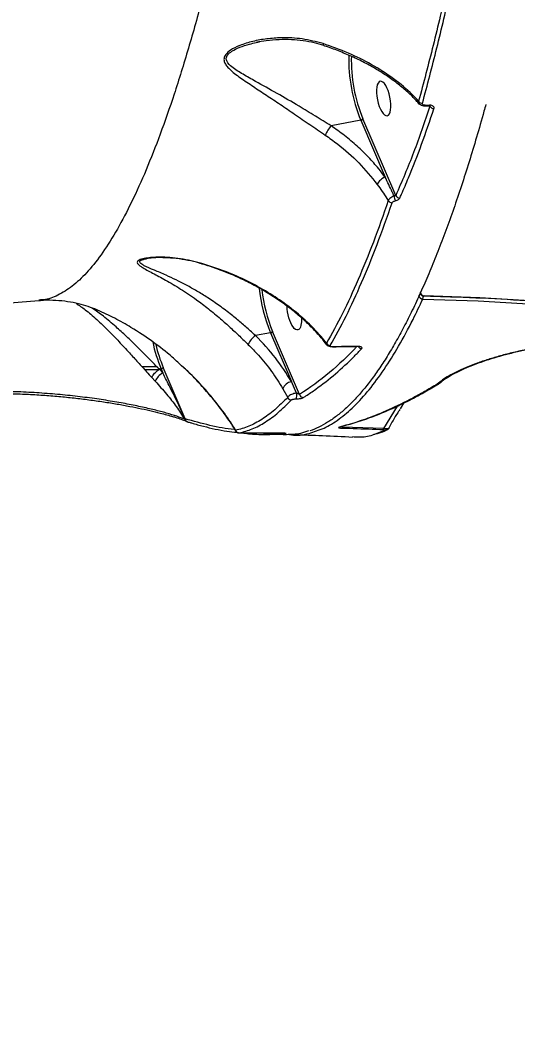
# Model space of a CAD drawing. Header units: millimetres. Extents: x -8422 to 28150, y -6982 to 5510.
# Drawn here: x 4112 to 4242.4, y 1302.7 to 1564.6 of the extents above; entities that cross this region are included whole.
import ezdxf

# ---------------------------------------------------------------- set-up
doc = ezdxf.new("R2010")
doc.units = ezdxf.units.MM
doc.layers.add('DIKOM_ОБЪЕКТ', color=7, linetype='Continuous')
doc.layers.add('DIKOM_РАЗМЕР_ОБЪЕКТА', color=7, linetype='Continuous')
doc.styles.add('style1', font='arial.ttf', dxfattribs={"width": 0.8})
doc.dimstyles.new('1-50', dxfattribs={"dimtxt": 300, "dimasz": 200, "dimexe": 100, "dimexo": 0, "dimgap": 100, "dimtad": 1, "dimdec": 0, "dimtxsty": 'style1', "dimcen": 0, "dimclrd": 7, "dimclre": 7, "dimadec": 1, "dimazin": 2, "dimtfac": 1, "dimtdec": 0, "dimtmove": 1, "dimatfit": 3, "dimfxl": 0, "dimlwd": 25, "dimlwe": 18, "dimarcsym": 0})

# ---------------------------------------------------------------- blocks, each defined once
blk = doc.blocks.new('*D1')
at = {"layer": 'Defpoints', "color": 0, "transparency": 16777216}
for p in [(-5348.28, 1737.01), (6047.45, 1360.22), (6047.45, -3315.33)]:
    blk.add_point(p, dxfattribs=at)
at = {"layer": 'DIKOM_РАЗМЕР_ОБЪЕКТА', "color": 7, "lineweight": 18, "transparency": 16777216}
for p, q in [((-5348.28, 1737.01), (-5348.28, -3415.33)), ((6047.45, 1360.22), (6047.45, -3415.33))]:
    blk.add_line(p, q, dxfattribs=at)
at = {"layer": 'DIKOM_РАЗМЕР_ОБЪЕКТА', "color": 7, "lineweight": 25, "transparency": 16777216}
blk.add_line((-5148.28, -3315.33), (5847.45, -3315.33), dxfattribs=at)
at = {"layer": 'DIKOM_РАЗМЕР_ОБЪЕКТА', "color": 7, "transparency": 16777216}
for points in [[(-5148.28, -3282), (-5148.28, -3348.67), (-5348.28, -3315.33)], [(5847.45, -3282), (5847.45, -3348.67), (6047.45, -3315.33)]]:
    blk.add_solid(points, dxfattribs=at)
at = {"layer": 'DIKOM_РАЗМЕР_ОБЪЕКТА', "color": 0, "transparency": 16777216, "insert": (349.59, -3062.16), "char_height": 300, "attachment_point": 5, "style": 'style1'}
blk.add_mtext('11400', dxfattribs=at)

msp = doc.modelspace()

# ---------------------------------------------------------------- linework, layer by layer
at = {"layer": 'DIKOM_ОБЪЕКТ', "color": 7, "linetype": 'Continuous', "lineweight": 15}
for p, q in [((4173.83, 1558.7), (4174.72, 1558.9)), ((4191.55, 1557.92), (4191.54, 1557.92)), ((4219.23, 1542.31), (4218.23, 1542.27)), ((4219.42, 1542.07), (4219.38, 1542.03)), ((4201.26, 1538.36), (4193.5, 1536.91)), ((4201.26, 1538.36), (4207.63, 1523.48)), ((4210.43, 1518.64), (4201.83, 1538.73)), ((4145.01, 1502.07), (4145.14, 1502.1)), ((4159.77, 1500.7), (4159.75, 1500.71)), ((4185.24, 1466.51), (4178.17, 1483.05)), ((4177.6, 1482.68), (4173.7, 1481.96)), ((4177.6, 1482.68), (4183.07, 1469.9)), ((4148.94, 1473.21), (4148.51, 1473.13)), ((4148.51, 1473.13), (4148.51, 1473.13)), ((4149.39, 1472.16), (4148.51, 1473.13)), ((4148.94, 1473.21), (4149.39, 1472.16)), ((4155.26, 1460.12), (4149.5, 1473.58)), ((4146.56, 1470.95), (4147.41, 1470.01)), ((4184.43, 1466.9), (4183.07, 1469.9)), ((4180.86, 1468.02), (4182.11, 1465.77)), ((4221.13, 1469.17), (4221.11, 1469.16)), ((4221.25, 1469.26), (4221.13, 1469.17)), ((4210.81, 1463.43), (4207.22, 1457.62)), ((4211.62, 1462.76), (4212.57, 1464.27)), ((4155.25, 1460.14), (4155.11, 1460.03)), ((4155.26, 1460.12), (4155.25, 1460.14)), ((4155.59, 1459.45), (4155.63, 1459.43)), ((4155.88, 1459.34), (4155.87, 1459.34)), ((4168.49, 1457.14), (4168.55, 1456.92)), ((4197.84, 1458.56), (4195.92, 1458.02)), ((4207.22, 1457.62), (4196.4, 1458.01)), ((4207.68, 1457.17), (4205.02, 1456.16))]:
    msp.add_line(p, q, dxfattribs=at)
at = {"layer": 'DIKOM_ОБЪЕКТ', "color": 7, "linetype": 'Continuous', "lineweight": 15, "flags": 128}
for points in [[(4218.13, 1542.07), (4218.15, 1542.08), (4218.18, 1542.12), (4218.21, 1542.19), (4218.23, 1542.27)], [(4219.12, 1542.1), (4219.15, 1542.11), (4219.18, 1542.15), (4219.21, 1542.22), (4219.23, 1542.31)], [(4216.84, 1493.29), (4216.82, 1493.21), (4216.82, 1493.21)], [(4217.5, 1491.54), (4232.02, 1491.03), (4246.47, 1490.2), (4260.86, 1489.08), (4275.16, 1487.64), (4289.38, 1485.91), (4303.49, 1483.87), (4317.51, 1481.53), (4331.4, 1478.89), (4345.17, 1475.95), (4358.81, 1472.71), (4372.3, 1469.18), (4385.64, 1465.36), (4398.82, 1461.25), (4411.83, 1456.85), (4424.66, 1452.17), (4437.31, 1447.2), (4449.76, 1441.96), (4462, 1436.45), (4474.04, 1430.66), (4485.86, 1424.61), (4497.45, 1418.3)], [(4217.88, 1492.36), (4217.84, 1492.29), (4217.8, 1492.27), (4217.79, 1492.27)], [(4498.67, 1418.89), (4487.04, 1425.22), (4475.19, 1431.29), (4463.11, 1437.09), (4450.83, 1442.63), (4438.34, 1447.88), (4425.66, 1452.86), (4412.79, 1457.56), (4399.74, 1461.97), (4386.52, 1466.09), (4373.14, 1469.92), (4359.6, 1473.47), (4345.93, 1476.71), (4332.12, 1479.66), (4318.18, 1482.31), (4304.13, 1484.66), (4289.96, 1486.7), (4275.71, 1488.44), (4261.36, 1489.88), (4246.93, 1491.01), (4232.43, 1491.84), (4217.88, 1492.36)], [(4147.99, 1473.75), (4145.44, 1473.77), (4144.07, 1473.77)], [(4144.68, 1473.09), (4145.18, 1473.09), (4148.41, 1473.07)], [(4221.95, 1469.51), (4221.93, 1469.49), (4221.9, 1469.46)], [(4155.88, 1459.34), (4155.99, 1459.31), (4156.15, 1459.3)], [(4195.92, 1458.01), (4195.82, 1457.99), (4195.66, 1457.98)]]:
    msp.add_lwpolyline(points, dxfattribs=at)
at = {"layer": 'DIKOM_ОБЪЕКТ', "color": 7, "linetype": 'Continuous', "lineweight": 15}
for centre, radius, start, end in [((4191.93, 1558.33), 0.555, 168.5835, 226.4955), ((4239.47, 1554.2), 41.36, 178.303, 202.5131), ((4238.92, 1554.1), 40.15, 178.4986, 202.5032), ((4217.39, 1544.03), 1.19, 214.6719, 271.651), ((4220.43, 1542.58), 1.18, 207.9073, 270.3815), ((4201.16, 1539.14), 0.781, 277.649, 328.7806), ((4200.12, 1531.06), 8.83, 138.5157, 157.3213), ((4209.08, 1519.83), 3.93, 111.7181, 153.8359), ((4209.44, 1517.89), 1.14, 210.7494, 271.316), ((4216.4, 1519.45), 6.49, 187.9795, 199.769), ((4211.48, 1519.11), 1.15, 203.9689, 269.2463), ((4159.87, 1500.89), 0.212, 190.0508, 236.2165), ((4216.2, 1498.61), 41.76, 185.8301, 202.4201), ((4215.46, 1498.45), 40.35, 186.3989, 202.4405), ((4217.88, 1493.41), 1.05, 186.2927, 269.6183), ((4217.08, 1492.02), 0.769, 100.3744, 143.4354), ((4217.51, 1492.59), 1.05, 186.1619, 269.5791), ((4217.82, 1493.27), 1, 183.5947, 255.3376), ((4215.31, 1492.31), 2.33, 340.7003, 359.3343), ((4217.82, 1493.27), 1, 255.3376, 268.5715), ((4177.5, 1483.46), 0.781, 277.6488, 328.7803), ((4185.64, 1488.42), 39.72, 191.7642, 202.5057), ((4175.97, 1478.2), 4.39, 121.2285, 161.8626), ((4184.13, 1488), 37.51, 192.9411, 202.6132), ((4193.26, 1480.39), 1.06, 204.4367, 270.5612), ((4193.87, 1479.04), 0.0783, 285.8634, 344.3496), ((4200.45, 1479.14), 0.0746, 286.6798, 347.0181), ((4201.57, 1479.62), 1.08, 211.6828, 266.5879), ((4148.83, 1473.99), 0.786, 277.6226, 328.3651), ((4151.38, 1468.34), 4.31, 117.5778, 157.2129), ((4183.76, 1466.85), 3.13, 102.7458, 158.0253), ((4221.2, 1469.97), 0.817, 263.5253, 300.4783), ((4221.22, 1469.96), 0.803, 263.1944, 300.0468), ((4221.32, 1470.14), 0.887, 265.3786, 310.4903), ((4183.07, 1466.15), 1.03, 201.3421, 270.1485), ((4179.96, 1466.26), 4.51, 348.6661, 8.0429), ((4186.26, 1466.75), 1.04, 193.0463, 266.9472), ((4156.01, 1460.28), 0.933, 195.2724, 242.9828), ((4156.15, 1460.2), 0.898, 183.4608, 252.3712), ((4156.16, 1460.2), 0.902, 184.626, 251.7655), ((4169.44, 1457.45), 0.992, 198.0845, 269.8363), ((4195.81, 1458.03), 0.594, 328.036, 357.413), ((4206.66, 1457.66), 0.557, 323.8404, 355.6592), ((4207.73, 1458.13), 0.957, 267.0106, 296.0772), ((4181.48, 1457.15), 0.885, 246.3622, 268.5034)]:
    msp.add_arc(centre, radius, start, end, dxfattribs=at)
at = {"layer": 'DIKOM_ОБЪЕКТ', "color": 7, "linetype": 'Continuous', "lineweight": 15, "extrusion": (0, 0, -1)}
msp.add_ellipse((4207.26, 1544.06), major_axis=(0.91, -4.51), ratio=0.365718, dxfattribs=at)
for start_param, end_param in [(5.596928, 8.318212), (5.079924, 5.596928)]:
    msp.add_ellipse((4183.84, 1487.94), major_axis=(0.91, -4.51), ratio=0.365718, start_param=start_param, end_param=end_param, dxfattribs=at)
at = {"layer": 'DIKOM_ОБЪЕКТ', "color": 7, "linetype": 'Continuous', "lineweight": 15}
for points, knots in [([(4199.12, 1903.58), (4198.96, 1897.17), (4198.64, 1884.32), (4197.92, 1865), (4197.02, 1845.7), (4195.9, 1825.67), (4194.52, 1804.95), (4192.86, 1783.62), (4190.98, 1762.53), (4188.9, 1741.78), (4186.64, 1721.48), (4184.21, 1701.9), (4181.64, 1683.08), (4178.95, 1665), (4176.1, 1647.53), (4173.13, 1630.74), (4170.05, 1614.72), (4166.79, 1599.22), (4163.37, 1584.34), (4159.79, 1570.17), (4156.12, 1557.04), (4152.43, 1545.17), (4148.73, 1534.57), (4145.03, 1525.18), (4141.28, 1516.87), (4137.49, 1509.68), (4133.69, 1503.62), (4129.9, 1498.76), (4126.13, 1495.09), (4122.37, 1492.63), (4119.3, 1491.34), (4117.49, 1491.29), (4116.92, 1491.27)], [0, 0, 0, 0, 0.030891, 0.061821, 0.09275, 0.123642, 0.158403, 0.193277, 0.228206, 0.263134, 0.298004, 0.332763, 0.366422, 0.400187, 0.434005, 0.467822, 0.501584, 0.535241, 0.57092, 0.606663, 0.642406, 0.678085, 0.712274, 0.746569, 0.780921, 0.815274, 0.849574, 0.883765, 0.917306, 0.950945, 0.984634, 1, 1, 1, 1]), ([(4230.67, 1607.14), (4229.58, 1601.35), (4227.39, 1589.76), (4223.89, 1573.41), (4220.24, 1557.78), (4217.68, 1548.16), (4216.41, 1543.35)], [0, 0, 0, 0, 0.248476, 0.496951, 0.748475, 1, 1, 1, 1]), ([(4217.42, 1542.84), (4218.69, 1547.59), (4221.22, 1557.11), (4224.85, 1572.68), (4228.38, 1589.11), (4230.6, 1600.85), (4231.71, 1606.72)], [0, 0, 0, 0, 0.248478, 0.496954, 0.748477, 1, 1, 1, 1]), ([(4191.38, 1558.44), (4189.57, 1558.91), (4185.95, 1559.86), (4180.98, 1560.05), (4176.64, 1559.75), (4172.96, 1559.09), (4169.71, 1558.08), (4167.23, 1556.89), (4165.82, 1555.68), (4165.32, 1554.55), (4165.5, 1553.54), (4166.07, 1552.63), (4167.33, 1551.27), (4169.64, 1549.49), (4173.02, 1547.27), (4176.54, 1544.93), (4180.17, 1542.53), (4183.98, 1539.95), (4187.94, 1537.21), (4190.62, 1535.38), (4191.97, 1534.47)], [0, 0, 0, 0, 0.083171, 0.16645, 0.223546, 0.280755, 0.337624, 0.384009, 0.415798, 0.442853, 0.469841, 0.494248, 0.518726, 0.589429, 0.660399, 0.727083, 0.793946, 0.860516, 0.930332, 1, 1, 1, 1]), ([(4193.5, 1536.91), (4192.12, 1537.76), (4189.31, 1539.49), (4184.51, 1542.4), (4179.21, 1545.48), (4174.3, 1548.19), (4170.34, 1550.41), (4167.7, 1552.06), (4166.23, 1553.49), (4165.92, 1554.61), (4166.33, 1555.59), (4167.58, 1556.61), (4169.6, 1557.55), (4171.77, 1558.28), (4173.26, 1558.58), (4173.83, 1558.7)], [0, 0, 0, 0, 0.099644, 0.202639, 0.345658, 0.492844, 0.585852, 0.68042, 0.742439, 0.775683, 0.808652, 0.848496, 0.901906, 0.962575, 1, 1, 1, 1]), ([(4191.55, 1557.93), (4190.73, 1558.18), (4188.96, 1558.72), (4186.12, 1559.23), (4183.04, 1559.51), (4179.8, 1559.52), (4176.72, 1559.25), (4174.69, 1558.97), (4173.84, 1558.76), (4173.82, 1558.75)], [0, 0, 0, 0, 0.140464, 0.304647, 0.477225, 0.658051, 0.846858, 0.996669, 1, 1, 1, 1]), ([(4216.41, 1543.35), (4215.85, 1543.94), (4213.94, 1545.99), (4209.96, 1549.33), (4204.31, 1552.95), (4198.08, 1556.07), (4193.63, 1557.64), (4191.38, 1558.44)], [0, 0, 0, 0, 0.095302, 0.328938, 0.568009, 0.78179, 1, 1, 1, 1]), ([(4216.58, 1542.62), (4216.31, 1542.93), (4215.41, 1543.99), (4213.57, 1545.73), (4211.1, 1547.83), (4208.36, 1549.83), (4205.41, 1551.72), (4202.27, 1553.47), (4198.95, 1555.08), (4195.47, 1556.53), (4192.99, 1557.47), (4191.65, 1557.88), (4191.55, 1557.91)], [0, 0, 0, 0, 0.048873, 0.16776, 0.286566, 0.40537, 0.524056, 0.641357, 0.758157, 0.874748, 0.990996, 1, 1, 1, 1]), ([(4216.41, 1543.35), (4216.4, 1543.19), (4216.38, 1542.93), (4216.55, 1542.73), (4216.62, 1542.65)], [0, 0, 0, 0, 0.58143, 1, 1, 1, 1]), ([(4234.01, 1542.5), (4233.85, 1541.9), (4233.05, 1538.96), (4231.59, 1533.92), (4229.63, 1527.4), (4227.63, 1521.15), (4225.6, 1515.17), (4223.55, 1509.44), (4221.46, 1503.97), (4219.34, 1498.75), (4217.2, 1493.8), (4215.03, 1489.12), (4212.84, 1484.75), (4210.65, 1480.68), (4208.44, 1476.92), (4206.22, 1473.47), (4203.99, 1470.33), (4201.75, 1467.49), (4199.48, 1464.95), (4197.2, 1462.72), (4194.9, 1460.8), (4192.58, 1459.2), (4190.26, 1457.89), (4188.71, 1457.28), (4187.94, 1456.98)], [0, 0, 0, 0, 0.011866, 0.058635, 0.10536, 0.152094, 0.198876, 0.245759, 0.292796, 0.340042, 0.38755, 0.435126, 0.48257, 0.529809, 0.576898, 0.623893, 0.670845, 0.717805, 0.764805, 0.811877, 0.859043, 0.906307, 0.953651, 1, 1, 1, 1]), ([(4219.38, 1542.03), (4217.98, 1537.92), (4215.18, 1529.7), (4212.01, 1522.33), (4210.43, 1518.64)], [0, 0, 0, 0, 0.499356, 1, 1, 1, 1]), ([(4211.46, 1517.96), (4211.62, 1518.31), (4212.39, 1520.05), (4214.35, 1524.65), (4217.24, 1531.99), (4219.37, 1538.26), (4220.43, 1541.4)], [0, 0, 0, 0, 0.048061, 0.240321, 0.61988, 1, 1, 1, 1]), ([(4218.13, 1542.08), (4217.91, 1542.09), (4217.48, 1542.09), (4216.95, 1542.29), (4216.72, 1542.54), (4216.63, 1542.64)], [0, 0, 0, 0, 0.373611, 0.757218, 1, 1, 1, 1]), ([(4218.23, 1542.27), (4218.14, 1542.28), (4217.96, 1542.28), (4217.7, 1542.35), (4217.51, 1542.47), (4217.4, 1542.64), (4217.41, 1542.77), (4217.42, 1542.84)], [0, 0, 0, 0, 0.179781, 0.380074, 0.581176, 0.790701, 1, 1, 1, 1]), ([(4219.12, 1542.1), (4218.89, 1542.09), (4218.56, 1542.08), (4218.22, 1542.07), (4218.12, 1542.07)], [0, 0, 0, 0, 0.69998, 1, 1, 1, 1]), ([(4219.48, 1542.05), (4219.48, 1542.05), (4219.47, 1542.05), (4219.4, 1542.08), (4219.28, 1542.1), (4219.17, 1542.1), (4219.12, 1542.1)], [0, 0, 0, 0, 0.238505, 0.485577, 0.734931, 1, 1, 1, 1]), ([(4220.43, 1541.4), (4220.45, 1541.51), (4220.49, 1541.71), (4220.33, 1541.98), (4220.03, 1542.19), (4219.65, 1542.3), (4219.36, 1542.3), (4219.23, 1542.31)], [0, 0, 0, 0, 0.213149, 0.426491, 0.63058, 0.828941, 1, 1, 1, 1]), ([(4207.63, 1523.48), (4207.08, 1524.21), (4205.72, 1526), (4203.3, 1528.72), (4200.31, 1531.63), (4197.06, 1534.4), (4194.69, 1536.07), (4193.5, 1536.91)], [0, 0, 0, 0, 0.144422, 0.355249, 0.566079, 0.783038, 1, 1, 1, 1]), ([(4191.97, 1534.47), (4193.04, 1533.71), (4196.17, 1531.5), (4200.95, 1527.28), (4204.01, 1523.49), (4205.56, 1521.56)], [0, 0, 0, 0, 0.203552, 0.59684, 1, 1, 1, 1]), ([(4209.97, 1518.55), (4209.82, 1518.89), (4209.06, 1520.54), (4208.26, 1522.18), (4207.63, 1523.48)], [0, 0, 0, 0, 0.206071, 1, 1, 1, 1]), ([(4205.56, 1521.56), (4206.44, 1520.34), (4207.46, 1518.93), (4208.35, 1517.5), (4208.47, 1517.31)], [0, 0, 0, 0, 0.866641, 1, 1, 1, 1]), ([(4208.47, 1517.31), (4207.17, 1513.62), (4204.57, 1506.25), (4200.56, 1496.46), (4196.47, 1487.52), (4193.68, 1482.48), (4192.29, 1479.95)], [0, 0, 0, 0, 0.248616, 0.497231, 0.748616, 1, 1, 1, 1]), ([(4209.97, 1518.55), (4209.76, 1518.46), (4209.34, 1518.28), (4208.84, 1517.9), (4208.56, 1517.56), (4208.49, 1517.37), (4208.47, 1517.31)], [0, 0, 0, 0, 0.286495, 0.573044, 0.856925, 1, 1, 1, 1]), ([(4209.47, 1516.75), (4209.48, 1516.77), (4209.52, 1516.86), (4209.66, 1517.01), (4209.94, 1517.16), (4210.17, 1517.23), (4210.29, 1517.26)], [0, 0, 0, 0, 0.108553, 0.398329, 0.699634, 1, 1, 1, 1]), ([(4210.43, 1518.64), (4210.42, 1518.63), (4210.4, 1518.6), (4210.32, 1518.56), (4210.16, 1518.54), (4210.04, 1518.55), (4209.97, 1518.55)], [0, 0, 0, 0, 0.080364, 0.366814, 0.676177, 1, 1, 1, 1]), ([(4210.29, 1517.26), (4210.46, 1517.3), (4210.79, 1517.39), (4211.19, 1517.62), (4211.39, 1517.82), (4211.45, 1517.93), (4211.46, 1517.96)], [0, 0, 0, 0, 0.305385, 0.611431, 0.912569, 1, 1, 1, 1]), ([(4193.27, 1479.33), (4194.65, 1481.83), (4197.41, 1486.83), (4201.49, 1495.73), (4205.53, 1505.56), (4208.16, 1513.02), (4209.47, 1516.75)], [0, 0, 0, 0, 0.248617, 0.497233, 0.748616, 1, 1, 1, 1]), ([(4159.66, 1500.85), (4157.79, 1501.32), (4154.04, 1502.25), (4149.64, 1502.53), (4146.62, 1502.44), (4144.84, 1502.24), (4143.36, 1501.89), (4142.62, 1501.4), (4142.69, 1500.88), (4143.17, 1500.39), (4144.37, 1499.58), (4146.64, 1498.37), (4150.17, 1496.52), (4154.02, 1494.23), (4157.82, 1491.69), (4161.34, 1489.02), (4164.33, 1486.55), (4167.07, 1484.1), (4169.53, 1481.8), (4171.06, 1480.3), (4171.8, 1479.57)], [0, 0, 0, 0, 0.088107, 0.176019, 0.208487, 0.240859, 0.274382, 0.308217, 0.337711, 0.365321, 0.393013, 0.473608, 0.554494, 0.640479, 0.726385, 0.789653, 0.852836, 0.902741, 0.952584, 1, 1, 1, 1]), ([(4173.7, 1481.96), (4173.24, 1482.38), (4172.02, 1483.49), (4169.91, 1485.33), (4167.21, 1487.55), (4164.25, 1489.79), (4161.2, 1491.87), (4158.3, 1493.65), (4154.63, 1495.72), (4150.83, 1497.54), (4147.11, 1499.13), (4144.97, 1500.02), (4143.85, 1500.65), (4143.37, 1501.04), (4143.28, 1501.44), (4143.7, 1501.72), (4144.28, 1501.94), (4144.69, 1502.01), (4145.01, 1502.07)], [0, 0, 0, 0, 0.039097, 0.103752, 0.170205, 0.252322, 0.336203, 0.410609, 0.485042, 0.638164, 0.734093, 0.831617, 0.863625, 0.896264, 0.931713, 0.966515, 0.973149, 1, 1, 1, 1]), ([(4159.75, 1500.7), (4159.5, 1500.78), (4158.24, 1501.19), (4155.95, 1501.69), (4152.91, 1502.17), (4150.25, 1502.37), (4148.09, 1502.39), (4146.61, 1502.32), (4145.59, 1502.21), (4145.16, 1502.12), (4145.01, 1502.09)], [0, 0, 0, 0, 0.049271, 0.243128, 0.438608, 0.634712, 0.765486, 0.872338, 0.953029, 1, 1, 1, 1]), ([(4192.29, 1479.95), (4191.82, 1480.53), (4190.16, 1482.6), (4186.79, 1486.04), (4182.09, 1489.91), (4177.01, 1493.32), (4171.68, 1496.24), (4165.92, 1498.84), (4161.74, 1500.18), (4159.66, 1500.85)], [0, 0, 0, 0, 0.067277, 0.239768, 0.412222, 0.559664, 0.707513, 0.854765, 1, 1, 1, 1]), ([(4192.39, 1479.5), (4191.9, 1480.14), (4190.74, 1481.65), (4188.57, 1483.97), (4185.97, 1486.46), (4183.12, 1488.83), (4180.05, 1491.09), (4176.81, 1493.19), (4173.41, 1495.13), (4169.91, 1496.88), (4166.31, 1498.44), (4162.94, 1499.72), (4160.71, 1500.39), (4159.76, 1500.68)], [0, 0, 0, 0, 0.072444, 0.173794, 0.274152, 0.373557, 0.472084, 0.569756, 0.664333, 0.756653, 0.846784, 0.93447, 1, 1, 1, 1]), ([(4116.94, 1491.1), (4114.04, 1490.85), (4107.83, 1490.33), (4098.49, 1489.35), (4088.91, 1488.2), (4079.5, 1486.9), (4070.25, 1485.46), (4061.22, 1483.88), (4054.91, 1482.71), (4051.68, 1482.03), (4051.33, 1481.95)], [0, 0, 0, 0, 0.125912, 0.269276, 0.41242, 0.555345, 0.698058, 0.840561, 0.982867, 1, 1, 1, 1]), ([(4132.29, 1488.62), (4132.22, 1488.65), (4131.51, 1488.99), (4129.86, 1489.58), (4127.33, 1490.32), (4124.46, 1490.89), (4121.37, 1491.19), (4118.8, 1491.25), (4117.35, 1491.1), (4116.93, 1491.06)], [0, 0, 0, 0, 0.018518, 0.189085, 0.364158, 0.544899, 0.731697, 0.923333, 1, 1, 1, 1]), ([(4189.64, 1457.03), (4190.3, 1457.24), (4192.28, 1457.87), (4195.56, 1459.98), (4199.51, 1463.29), (4203.45, 1467.63), (4207.35, 1472.9), (4211.18, 1479.07), (4214.56, 1485.31), (4216.65, 1489.74), (4217.5, 1491.54)], [0, 0, 0, 0, 0.070455, 0.209884, 0.349313, 0.490063, 0.630814, 0.76802, 0.905537, 1, 1, 1, 1]), ([(4498.36, 1418.87), (4496.52, 1419.89), (4491.17, 1422.87), (4482.18, 1427.63), (4471.32, 1433.07), (4460.28, 1438.29), (4449.07, 1443.28), (4437.68, 1448.05), (4426.14, 1452.58), (4414.44, 1456.88), (4402.59, 1460.95), (4390.6, 1464.77), (4378.47, 1468.36), (4366.21, 1471.7), (4353.83, 1474.81), (4341.33, 1477.66), (4328.73, 1480.27), (4316.02, 1482.63), (4303.21, 1484.74), (4290.32, 1486.6), (4277.34, 1488.21), (4264.29, 1489.56), (4251.17, 1490.66), (4237.99, 1491.51), (4226.86, 1492.01), (4220.12, 1492.2), (4217.79, 1492.27)], [0, 0, 0, 0, 0.022816, 0.066201, 0.109586, 0.152971, 0.196355, 0.239739, 0.283122, 0.326506, 0.369889, 0.413272, 0.456654, 0.500036, 0.543418, 0.5868, 0.630182, 0.673563, 0.716946, 0.760327, 0.803708, 0.84709, 0.890471, 0.933852, 0.977234, 1, 1, 1, 1]), ([(4126.67, 1490.41), (4127.46, 1489.89), (4129.17, 1488.75), (4132.05, 1486.25), (4135.02, 1483.4), (4137.9, 1480.41), (4140.48, 1477.62), (4142.92, 1474.94), (4144.9, 1472.75), (4146.1, 1471.46), (4146.56, 1470.95)], [0, 0, 0, 0, 0.138638, 0.299643, 0.460505, 0.590344, 0.720058, 0.826258, 0.932369, 1, 1, 1, 1]), ([(4148.51, 1473.13), (4148.51, 1473.13), (4148.05, 1473.55), (4146.92, 1474.78), (4144.93, 1476.75), (4142.48, 1479.23), (4139.86, 1481.77), (4136.9, 1484.49), (4133.89, 1487.05), (4131.89, 1488.47), (4130.92, 1489.15)], [0, 0, 0, 0, 0.000032, 0.074219, 0.198311, 0.322529, 0.475485, 0.628599, 0.820789, 1, 1, 1, 1]), ([(4154.12, 1474.25), (4153.39, 1474.94), (4151.14, 1477.04), (4146.83, 1480.36), (4141.75, 1483.75), (4136.89, 1486.52), (4133.82, 1487.93), (4132.29, 1488.63)], [0, 0, 0, 0, 0.126239, 0.386337, 0.645454, 0.823766, 1, 1, 1, 1]), ([(4183.07, 1469.9), (4181.76, 1472), (4179.11, 1476.24), (4175.52, 1480.04), (4173.7, 1481.96)], [0, 0, 0, 0, 0.494817, 1, 1, 1, 1]), ([(4285.2, 1479.73), (4283.27, 1479.95), (4279.37, 1480.42), (4273.93, 1480.7), (4269.07, 1480.77), (4264.79, 1480.68), (4260.51, 1480.45), (4256.3, 1480.08), (4252.23, 1479.59), (4248.28, 1478.98), (4244.45, 1478.26), (4240.81, 1477.44), (4237.41, 1476.56), (4234.24, 1475.6), (4231.3, 1474.58), (4227.8, 1473.19), (4224.89, 1471.76), (4222.59, 1470.33), (4221.7, 1469.61), (4221.25, 1469.26)], [0, 0, 0, 0, 0.074564, 0.150196, 0.202791, 0.255388, 0.30952, 0.363653, 0.416292, 0.468932, 0.523107, 0.577283, 0.629901, 0.682519, 0.736666, 0.790813, 0.893943, 0.946972, 1, 1, 1, 1]), ([(4285.06, 1479.59), (4284.48, 1479.67), (4282.64, 1479.92), (4279.44, 1480.2), (4275.46, 1480.46), (4271.42, 1480.58), (4267.36, 1480.59), (4263.32, 1480.47), (4259.34, 1480.24), (4255.45, 1479.89), (4251.7, 1479.43), (4248.11, 1478.87), (4244.69, 1478.23), (4241.43, 1477.51), (4238.32, 1476.71), (4235.38, 1475.86), (4232.62, 1474.94), (4230.08, 1473.98), (4227.78, 1472.99), (4225.74, 1471.99), (4224.01, 1470.99), (4222.74, 1470.15), (4222.17, 1469.66), (4221.97, 1469.48)], [0, 0, 0, 0, 0.022658, 0.072484, 0.12282, 0.173517, 0.224412, 0.275279, 0.325895, 0.376095, 0.425745, 0.474758, 0.523109, 0.571565, 0.620465, 0.670003, 0.720077, 0.77054, 0.821206, 0.871808, 0.922076, 0.971768, 1, 1, 1, 1]), ([(4171.8, 1479.57), (4172.69, 1478.67), (4174.89, 1476.43), (4178, 1472.59), (4179.9, 1469.55), (4180.86, 1468.02)], [0, 0, 0, 0, 0.251275, 0.623474, 1, 1, 1, 1]), ([(4200.25, 1479.06), (4197.89, 1476.69), (4193.06, 1471.86), (4187.88, 1468.32), (4185.24, 1466.51)], [0, 0, 0, 0, 0.489687, 1, 1, 1, 1]), ([(4186.21, 1465.71), (4186.43, 1465.85), (4187.53, 1466.56), (4190.36, 1468.51), (4194.64, 1471.87), (4198.61, 1475.53), (4200.86, 1477.88), (4201.5, 1478.54)], [0, 0, 0, 0, 0.041373, 0.20687, 0.538149, 0.869428, 1, 1, 1, 1]), ([(4192.29, 1479.95), (4192.28, 1479.82), (4192.26, 1479.66), (4192.39, 1479.55), (4192.41, 1479.53)], [0, 0, 0, 0, 0.796213, 1, 1, 1, 1]), ([(4193.89, 1478.97), (4193.69, 1478.97), (4193.28, 1478.98), (4192.81, 1479.15), (4192.48, 1479.35), (4192.41, 1479.5), (4192.4, 1479.51)], [0, 0, 0, 0, 0.349103, 0.694137, 0.983704, 1, 1, 1, 1]), ([(4193.94, 1479.02), (4193.89, 1479.02), (4193.74, 1479.02), (4193.51, 1479.04), (4193.33, 1479.11), (4193.23, 1479.21), (4193.25, 1479.29), (4193.27, 1479.33)], [0, 0, 0, 0, 0.120807, 0.307603, 0.522956, 0.737469, 1, 1, 1, 1]), ([(4200.47, 1479.06), (4199.46, 1479.05), (4197.27, 1479.03), (4195.08, 1478.97), (4193.89, 1478.94)], [0, 0, 0, 0, 0.457668, 1, 1, 1, 1]), ([(4200.52, 1479.12), (4199.86, 1479.11), (4197.67, 1479.09), (4195.48, 1479.05), (4193.94, 1479.02)], [0, 0, 0, 0, 0.299631, 1, 1, 1, 1]), ([(4200.91, 1479.02), (4200.91, 1479.02), (4200.91, 1479.02), (4200.86, 1479.04), (4200.75, 1479.05), (4200.61, 1479.07), (4200.51, 1479.06), (4200.47, 1479.06)], [0, 0, 0, 0, 0.115137, 0.337235, 0.560834, 0.826675, 1, 1, 1, 1]), ([(4201.5, 1478.54), (4201.56, 1478.63), (4201.64, 1478.76), (4201.5, 1478.94), (4201.23, 1479.06), (4200.87, 1479.11), (4200.62, 1479.12), (4200.52, 1479.12)], [0, 0, 0, 0, 0.303844, 0.502337, 0.701704, 0.873275, 1, 1, 1, 1]), ([(4146.56, 1470.95), (4146.56, 1470.97), (4146.59, 1471.1), (4146.72, 1471.38), (4147.04, 1471.85), (4147.48, 1472.33), (4148, 1472.8), (4148.34, 1473.02), (4148.51, 1473.13)], [0, 0, 0, 0, 0.035041, 0.217876, 0.413399, 0.608931, 0.804457, 1, 1, 1, 1]), ([(4168.49, 1457.14), (4168.15, 1457.68), (4166.86, 1459.75), (4164.35, 1463.3), (4160.68, 1467.74), (4157.3, 1471.4), (4154.93, 1473.53), (4154.12, 1474.25)], [0, 0, 0, 0, 0.091622, 0.348525, 0.605418, 0.865509, 1, 1, 1, 1]), ([(4158.93, 1469.51), (4158.07, 1470.42), (4156.62, 1471.98), (4154.97, 1473.48), (4154.29, 1474.1)], [0, 0, 0, 0, 0.585749, 1, 1, 1, 1]), ([(4147.41, 1470.01), (4148.42, 1468.88), (4150.44, 1466.6), (4153.03, 1463.36), (4154.42, 1461.15), (4155.11, 1460.03)], [0, 0, 0, 0, 0.331743, 0.663847, 1, 1, 1, 1]), ([(4155.25, 1460.14), (4154.94, 1460.82), (4153.68, 1463.57), (4151.75, 1467.55), (4150.04, 1470.9), (4149.39, 1472.16)], [0, 0, 0, 0, 0.169507, 0.686314, 1, 1, 1, 1]), ([(4155.11, 1460.03), (4154.47, 1460.29), (4153.18, 1460.81), (4150.46, 1461.64), (4147.28, 1462.48), (4143.67, 1463.32), (4139.6, 1464.14), (4135.12, 1464.92), (4130.29, 1465.63), (4125.17, 1466.25), (4119.81, 1466.75), (4114.3, 1467.11), (4107.84, 1467.35), (4100.47, 1467.36), (4095.16, 1467.04), (4092.51, 1466.89)], [0, 0, 0, 0, 0.07661, 0.153217, 0.224232, 0.295474, 0.366489, 0.437486, 0.508712, 0.579709, 0.650698, 0.721912, 0.792901, 0.896451, 1, 1, 1, 1]), ([(4168.54, 1456.92), (4168.25, 1457.4), (4167.25, 1459.1), (4165.2, 1461.99), (4162.45, 1465.57), (4160.38, 1467.91), (4159.34, 1469.07)], [0, 0, 0, 0, 0.115403, 0.409349, 0.706668, 1, 1, 1, 1]), ([(4221.11, 1469.16), (4220.84, 1469), (4219.53, 1468.2), (4216.14, 1466.23), (4210.97, 1463.54), (4205.33, 1461.09), (4200.22, 1459.24), (4197.18, 1458.4), (4195.66, 1457.98)], [0, 0, 0, 0, 0.029988, 0.149947, 0.390056, 0.630164, 0.815082, 1, 1, 1, 1]), ([(4221.62, 1469.25), (4220.43, 1468.53), (4217.7, 1466.88), (4213.48, 1464.66), (4208.93, 1462.5), (4204.42, 1460.66), (4200.72, 1459.35), (4198.55, 1458.75), (4197.84, 1458.56)], [0, 0, 0, 0, 0.14591, 0.335946, 0.526227, 0.716936, 0.90825, 1, 1, 1, 1]), ([(4221.9, 1469.47), (4221.88, 1469.45), (4221.79, 1469.37), (4221.7, 1469.32), (4221.62, 1469.27)], [0, 0, 0, 0, 0.178485, 1, 1, 1, 1]), ([(4092.23, 1466.36), (4094.17, 1466.48), (4098.07, 1466.73), (4103.51, 1466.83), (4108.37, 1466.79), (4112.65, 1466.66), (4116.92, 1466.43), (4121.13, 1466.12), (4125.19, 1465.73), (4129.13, 1465.27), (4132.95, 1464.75), (4136.58, 1464.18), (4139.96, 1463.58), (4143.12, 1462.96), (4146.04, 1462.32), (4149.22, 1461.56), (4150.99, 1461.03), (4152.06, 1460.72)], [0, 0, 0, 0, 0.08537, 0.171961, 0.23218, 0.2924, 0.354376, 0.416354, 0.476622, 0.536891, 0.598919, 0.660946, 0.721189, 0.781432, 0.843426, 0.905421, 1, 1, 1, 1]), ([(4182.11, 1465.77), (4180.98, 1464.64), (4178.72, 1462.38), (4175.32, 1459.9), (4171.91, 1458.05), (4169.63, 1457.44), (4168.49, 1457.14)], [0, 0, 0, 0, 0.249122, 0.498243, 0.749122, 1, 1, 1, 1]), ([(4169.43, 1456.46), (4170.56, 1456.76), (4172.83, 1457.36), (4176.24, 1459.21), (4179.66, 1461.69), (4181.93, 1463.97), (4183.07, 1465.12)], [0, 0, 0, 0, 0.249122, 0.498243, 0.749122, 1, 1, 1, 1]), ([(4184.43, 1466.9), (4184.2, 1466.85), (4183.74, 1466.76), (4183.09, 1466.53), (4182.56, 1466.26), (4182.22, 1465.99), (4182.14, 1465.83), (4182.11, 1465.77)], [0, 0, 0, 0, 0.209799, 0.41939, 0.633439, 0.850166, 1, 1, 1, 1]), ([(4183.07, 1465.12), (4183.09, 1465.13), (4183.14, 1465.17), (4183.32, 1465.24), (4183.63, 1465.31), (4184, 1465.36), (4184.25, 1465.37), (4184.38, 1465.38)], [0, 0, 0, 0, 0.104385, 0.345372, 0.575951, 0.787786, 1, 1, 1, 1]), ([(4184.38, 1465.38), (4184.56, 1465.38), (4184.93, 1465.4), (4185.45, 1465.47), (4185.93, 1465.57), (4186.11, 1465.66), (4186.21, 1465.71)], [0, 0, 0, 0, 0.232209, 0.464009, 0.714046, 1, 1, 1, 1]), ([(4185.24, 1466.51), (4185.19, 1466.55), (4185.09, 1466.61), (4184.88, 1466.72), (4184.66, 1466.81), (4184.5, 1466.87), (4184.43, 1466.9)], [0, 0, 0, 0, 0.295064, 0.557877, 0.790632, 1, 1, 1, 1]), ([(4211.48, 1462.58), (4211.3, 1462.3), (4210.23, 1460.71), (4209.33, 1459.07), (4208.59, 1457.73)], [0, 0, 0, 0, 0.175913, 1, 1, 1, 1]), ([(4155.59, 1459.45), (4155.56, 1459.46), (4155.22, 1459.62), (4154.3, 1459.96), (4153.06, 1460.4), (4152.11, 1460.68), (4151.77, 1460.78)], [0, 0, 0, 0, 0.034174, 0.403956, 0.787654, 1, 1, 1, 1]), ([(4168.28, 1457.34), (4168.23, 1457.35), (4166.08, 1457.5), (4161.75, 1458.34), (4157.42, 1459.53), (4155.26, 1460.12)], [0, 0, 0, 0, 0.012131, 0.506066, 1, 1, 1, 1]), ([(4155.88, 1459.34), (4155.86, 1459.35), (4155.78, 1459.37), (4155.7, 1459.4), (4155.64, 1459.43)], [0, 0, 0, 0, 0.168975, 1, 1, 1, 1]), ([(4156.15, 1459.3), (4156.41, 1459.22), (4157.71, 1458.83), (4161.07, 1457.91), (4165.05, 1457.01), (4167.94, 1456.71), (4168.82, 1456.62)], [0, 0, 0, 0, 0.060741, 0.303722, 0.790068, 1, 1, 1, 1]), ([(4169.9, 1456.41), (4169.86, 1456.41), (4169.73, 1456.41), (4169.54, 1456.42), (4169.38, 1456.43), (4169.24, 1456.44), (4169.06, 1456.48), (4168.85, 1456.58), (4168.66, 1456.72), (4168.58, 1456.86), (4168.54, 1456.92)], [0, 0, 0, 0, 0.070074, 0.217964, 0.388206, 0.51958, 0.615696, 0.741178, 0.89213, 1, 1, 1, 1]), ([(4187.6, 1457.05), (4186.9, 1456.78), (4184.95, 1456.03), (4183.01, 1456.01), (4181.77, 1456)], [0, 0, 0, 0, 0.360985, 1, 1, 1, 1]), ([(4182.56, 1456.07), (4182.73, 1456.03), (4184.43, 1455.65), (4186.8, 1455.96), (4189, 1456.79), (4189.64, 1457.03)], [0, 0, 0, 0, 0.074306, 0.727176, 1, 1, 1, 1]), ([(4195.66, 1457.98), (4195.54, 1457.94), (4195.37, 1457.89), (4195.45, 1457.81), (4195.63, 1457.77), (4195.9, 1457.74), (4196.14, 1457.72), (4196.28, 1457.72), (4196.32, 1457.72)], [0, 0, 0, 0, 0.402989, 0.573316, 0.745116, 0.85336, 0.961728, 1, 1, 1, 1]), ([(4195.93, 1458.01), (4195.91, 1458), (4195.87, 1457.99), (4195.89, 1458), (4195.89, 1458)], [0, 0, 0, 0, 0.765444, 1, 1, 1, 1]), ([(4196.32, 1457.72), (4196.98, 1457.7), (4200.28, 1457.61), (4203.88, 1457.48), (4206.81, 1457.34), (4207.11, 1457.33)], [0, 0, 0, 0, 0.18317, 0.915876, 1, 1, 1, 1]), ([(4208.15, 1457.27), (4208.14, 1457.26), (4207.35, 1456.83), (4206.42, 1456.45), (4205.51, 1456.2), (4205.37, 1456.17)], [0, 0, 0, 0, 0.016614, 0.851378, 1, 1, 1, 1]), ([(4207.11, 1457.33), (4207.18, 1457.33), (4207.31, 1457.32), (4207.49, 1457.3), (4207.63, 1457.27), (4207.75, 1457.23), (4207.71, 1457.2), (4207.68, 1457.17)], [0, 0, 0, 0, 0.121199, 0.252316, 0.41158, 0.599377, 1, 1, 1, 1]), ([(4208.6, 1457.72), (4208.59, 1457.7), (4208.57, 1457.63), (4208.28, 1457.56), (4207.78, 1457.55), (4207.39, 1457.6), (4207.22, 1457.62)], [0, 0, 0, 0, 0.143017, 0.483071, 0.774337, 1, 1, 1, 1]), ([(4208.62, 1457.72), (4208.62, 1457.71), (4208.58, 1457.61), (4208.45, 1457.47), (4208.28, 1457.34), (4208.19, 1457.29), (4208.16, 1457.28)], [0, 0, 0, 0, 0.052183, 0.445002, 0.798767, 1, 1, 1, 1]), ([(4170, 1456.41), (4169.94, 1456.41), (4169.8, 1456.41), (4169.62, 1456.42), (4169.48, 1456.42), (4169.37, 1456.44), (4169.41, 1456.45), (4169.43, 1456.46)], [0, 0, 0, 0, 0.121257, 0.252359, 0.411611, 0.599403, 1, 1, 1, 1]), ([(4180.8, 1456.37), (4180.14, 1456.38), (4176.84, 1456.41), (4173.24, 1456.42), (4170.3, 1456.41), (4170, 1456.41)], [0, 0, 0, 0, 0.183174, 0.915881, 1, 1, 1, 1]), ([(4170.6, 1456.41), (4171.16, 1456.34), (4173.28, 1456.08), (4176.9, 1456.02), (4179.94, 1456.19), (4181.46, 1456.27)], [0, 0, 0, 0, 0.151332, 0.575666, 1, 1, 1, 1]), ([(4181.77, 1455.97), (4180.68, 1456), (4178.68, 1456.04), (4176.71, 1456.06), (4175.81, 1456.06)], [0, 0, 0, 0, 0.544716, 1, 1, 1, 1]), ([(4181.5, 1456.34), (4181.49, 1456.34), (4181.49, 1456.34), (4181.4, 1456.35), (4181.23, 1456.36), (4181, 1456.37), (4180.85, 1456.37), (4180.8, 1456.37)], [0, 0, 0, 0, 0.121677, 0.324954, 0.593303, 0.862169, 1, 1, 1, 1]), ([(4181.46, 1456.27), (4181.58, 1456.28), (4181.75, 1456.3), (4181.67, 1456.33), (4181.49, 1456.35), (4181.22, 1456.36), (4180.98, 1456.37), (4180.84, 1456.37), (4180.8, 1456.37)], [0, 0, 0, 0, 0.402983, 0.573304, 0.745117, 0.853359, 0.961736, 1, 1, 1, 1]), ([(4199.09, 1455.29), (4196.48, 1455.43), (4191.38, 1455.71), (4186.2, 1455.85), (4183.67, 1455.92)], [0, 0, 0, 0, 0.511106, 1, 1, 1, 1]), ([(4205.02, 1456.16), (4204.78, 1456.06), (4203.4, 1455.51), (4201.42, 1455.22), (4199.69, 1455.35), (4199.1, 1455.4)], [0, 0, 0, 0, 0.124478, 0.695488, 1, 1, 1, 1])]:
    msp.add_open_spline(points, degree=3, knots=knots, dxfattribs=at)

# ---------------------------------------------------------------- dimensions: what is measured, and where the dimension line sits
at = {"layer": 'DIKOM_РАЗМЕР_ОБЪЕКТА'}
dim = msp.add_linear_dim(base=(6047.45, -3315.33), p1=(-5348.28, 1737.01), p2=(6047.45, 1360.22), text='11400', dimstyle='1-50', override={"dimscale": 1, "dimtix": 0, "dimtofl": 1, "dimtmove": 1, "dimatfit": 3}, dxfattribs=at)
dim.commit()
dim.dimension.update_dxf_attribs({"geometry": '*D1', "text_midpoint": (349.59, -3062.16)})

doc.saveas('drawing.dxf')
